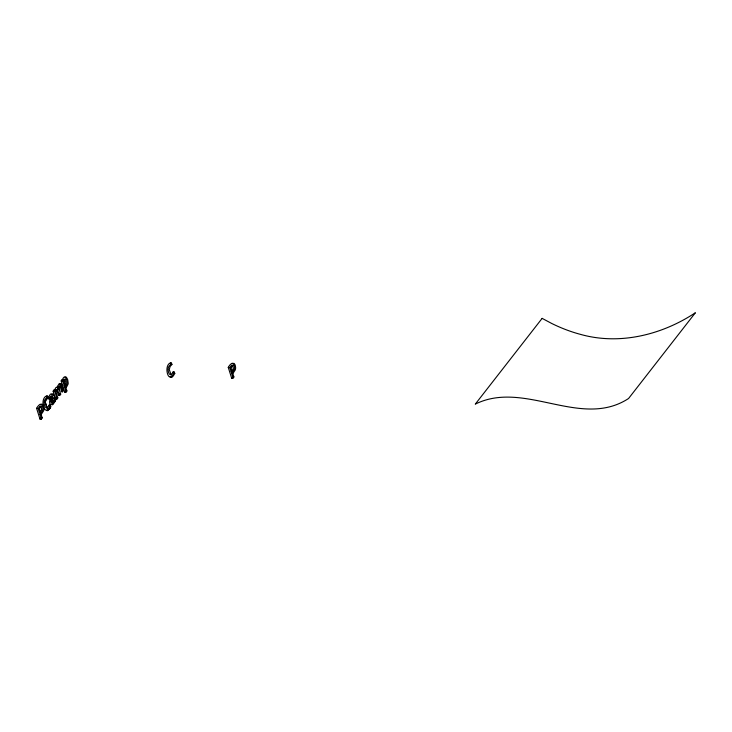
<?xml version="1.0" encoding="UTF-8"?>
<svg xmlns="http://www.w3.org/2000/svg" width="732" height="732" viewBox="0 0 732 732"><rect width="100%" height="100%" fill="white"/><g stroke="black" fill="none" stroke-linecap="round" stroke-linejoin="round"><path stroke-width="1.1" d="M55.541 390.33L54.168 389.872L55.33 390.028M54.324 390.357L55.952 387.484L57.984 387.466M56.822 387.31L59.301 383.522A2.251 1.18 -82.1 0 1 59.804 383.623L62.421 390.33L61.378 391.657L62.54 391.812L63.583 390.485C62.366 390.193 62.714 382.296 59.786 384.108M65.532 379.332A1.537 0.805 -82.1 0 0 65.194 379.396L64.846 379.725A4.648 2.434 -82.1 0 0 64.05 381.207L65.404 386.139L64.242 385.984L62.888 381.043A4.648 2.434 -82.1 0 1 63.675 379.551M42.401 410.771L40.004 414.385L41.056 417.734L39.995 419.097L41.157 419.262L42.218 417.899L41.166 414.55L43.563 410.936A3.678 1.931 -82.1 0 0 43.947 408.41L43.673 406.617A8.784 4.602 -82.1 0 0 43.398 405.729L42.529 404.348L41.221 404.375M234.066 369.861L231.669 373.466L232.73 376.815L231.66 378.188L232.822 378.343L233.892 376.98L232.831 373.631L235.228 370.017A3.678 1.931 -82.1 0 0 235.613 367.491L235.338 365.698A8.784 4.602 -82.1 0 0 235.063 364.81L234.194 363.438L232.886 363.456M56.007 391.501L57.05 389.772L55.897 391.776L57.819 397.879L56.776 399.224L55.614 399.059L53.134 391.199L54.168 389.872M48.742 398.867L49.035 398.446A50.654 26.535 -82.1 0 1 50.032 397.009L51.103 395.966L51.725 397.202C49.3 398.318 48.294 406.168 51.926 404.027A7.229 3.788 -82.1 0 0 52.658 402.893C52.585 400.733 57.553 399.855 54.607 401.612C53.948 402.417 53.646 403.808 52.741 404.586C49.383 406.086 56.95 401.676 55.522 399.233C51.194 400.331 53.162 387.777 48.321 397.705L48.742 398.867L49.904 399.032L51.807 396.369L50.197 398.601M57.553 388.015L58.77 388.253L60.71 394.164L59.676 395.49L58.514 395.335L59.548 394.008C55.037 389.076 60.17 380.301 61.378 391.657M59.859 386.148L58.716 388.18L59.429 390.092M55.614 399.059L56.657 397.723L54.845 391.336A4.41 2.315 -82.1 0 1 55.641 389.882L56.208 389.442A1.043 0.549 -82.1 0 1 56.483 389.552L58.514 395.335M58.844 387.859L59.914 386.093M52.109 398.409L52.622 400.816A7.851 4.108 -82.1 0 1 51.688 402.38L51.35 402.664A0.933 0.485 -82.1 0 1 51.103 402.637L50.645 401.246A1.135 0.595 -82.1 0 1 50.709 400.743L52.109 398.409L53.271 398.574L51.871 400.898A1.135 0.595 -82.1 0 0 51.807 401.411L52.265 402.801M49.684 406.425L50.847 406.589C51.103 409.023 45.064 411.21 47.626 410.625C49.19 409.417 51.396 407.221 50.362 405.18L49.2 405.016L49.684 406.425C44.423 418.21 39.446 398.547 46.418 396.039L47.58 396.195L47.992 397.668L45.805 400.184L45.293 402.472L47.196 408.236M169.97 376.605C171.791 379.304 173.896 374.976 174.783 373.476L174.298 372.066L173.136 371.902L173.621 373.311C168.369 385.096 163.392 365.433 170.364 362.926L171.526 363.081L171.929 364.545A20.661 10.824 -82.1 0 0 170.126 366.512L169.248 369.541L171.206 375.187M49.95 405.848L50.362 405.18L49.849 406.013M65.651 386.414L66.85 384.163A2.846 1.491 -82.1 0 0 67.051 382.992L66.603 379.871A15.948 8.354 -82.1 0 0 66.347 379.066L65.258 377.09A2.882 1.51 -82.1 0 0 64.279 376.98L63.382 377.803A5.252 2.754 -82.1 0 0 62.376 380.064L63.519 380.21M39.995 419.097L36.6 408.328C37.231 406.901 41.001 401.548 42.236 405.565A8.784 4.602 -82.1 0 1 42.511 406.452L42.785 408.246A3.678 1.931 -82.1 0 1 42.41 410.78M40.69 413.04L39.528 412.875L38.137 408.474L39.473 406.763M40.516 412.491L39.299 408.63L40.635 406.928A2.361 1.235 -82.1 0 1 41.376 406.287M65.121 377.355L65.441 377.145A2.882 1.51 -82.1 0 1 66.42 377.255L67.509 379.222A15.948 8.354 -82.1 0 1 67.765 380.036L68.213 383.156A2.846 1.491 -82.1 0 1 68.003 384.327L66.813 386.578A12.087 6.332 -82.1 0 1 65.862 387.594L66.914 390.952L65.871 392.297L64.709 392.132L61.168 380.887L62.202 379.56L63.364 379.725M39.528 412.875L41.395 410.167A1.848 0.97 -82.1 0 0 41.541 409.481L41.367 407.678A5.829 3.047 -82.1 0 0 41.111 406.901L40.763 406.333M64.709 392.132L65.752 390.797L64.7 387.438A12.087 6.332 -82.1 0 0 65.66 386.423M231.66 378.188L228.265 367.409C228.896 365.982 232.666 360.629 233.901 364.646A8.784 4.602 -82.1 0 1 234.176 365.533L234.45 367.327A3.678 1.931 -82.1 0 1 234.075 369.861M232.355 372.121L231.193 371.957L229.802 367.555L231.138 365.844A2.361 1.235 -82.1 0 1 232.474 365.25M232.181 371.572L230.964 367.72L232.3 366.009A2.361 1.235 -82.1 0 1 233.16 365.332M231.193 371.957L233.06 369.248A1.848 0.97 -82.1 0 0 233.206 368.571L233.032 366.759A5.829 3.047 -82.1 0 0 232.776 365.982L232.437 365.414M63.684 379.56L64.032 379.231A1.537 0.805 -82.1 0 1 64.37 379.167L65.422 380.841A10.349 5.426 -82.1 0 1 65.66 381.711L65.825 383.257A1.574 0.824 -82.1 0 1 65.67 384.053L65.121 385.023A9.123 4.776 -82.1 0 1 64.242 385.984M51.789 394.411C54.223 392.443 55.888 401.301 54.873 399.05M170.968 363.557L171.526 363.081M59.887 384.016L61.122 383.907L62.247 386.276M51.89 394.328L52.878 394.045L53.747 395.463M229.802 367.555L230.964 367.72M228.265 367.409L229.427 367.574M173.136 371.902A22.738 11.913 -82.1 0 1 171.471 374.381C168.525 376.532 167.042 368.306 168.964 366.348A20.661 10.824 -82.1 0 1 170.766 364.39L171.929 364.545M231.669 373.466L232.831 373.631M232.73 376.815L233.892 376.98M173.621 373.311L174.783 373.476M61.168 380.887L62.33 381.052M62.778 381.345L63.94 381.5M64.7 387.438L65.862 387.603M62.421 390.33L63.583 390.485M65.752 390.797L66.914 390.952M53.134 391.199L54.296 391.364M54.735 391.62L55.897 391.776M59.548 394.008L60.71 394.164M56.657 397.723L57.819 397.879M51.725 397.202L52.887 397.357M49.2 405.016A22.738 11.913 -82.1 0 1 47.525 407.495C44.579 409.646 43.097 401.42 45.018 399.462A20.661 10.824 -82.1 0 1 46.83 397.503L47.992 397.668L45.805 400.184L45.283 402.298L47.26 408.3M48.321 397.705L49.483 397.869L49.904 399.032M52.768 400.505L53.784 400.98A7.851 4.108 -82.1 0 1 53.088 402.207M53.29 401.465L54.452 401.63M36.6 408.328L37.762 408.493M38.137 408.474L39.299 408.63M40.004 414.385L41.166 414.55M41.056 417.734L42.218 417.899M232.611 377.675L232.822 378.343M62.202 379.56L62.357 380.045M65.651 391.593L65.871 392.297M62.22 390.778L62.54 391.812M59.356 394.484L59.676 395.49M56.465 398.235L56.776 399.224M40.946 418.585L41.157 419.262M54.36 399.068L54.744 400.413M170.364 362.926L170.766 364.39M46.418 396.039L46.83 397.503M39.491 406.809A2.361 1.235 -82.1 0 1 40.809 406.168M174.298 372.066A22.738 11.913 -82.1 0 1 173.685 373.055M542.128 318.374L475.297 404.128C524.505 379.67 580.988 429.51 628.568 398.501L695.4 312.738C662.021 334.853 619.601 345.44 580.394 334.35A117.889 74.389 37.9 0 1 551.69 323.452L542.128 318.374M47.159 396.552L47.58 396.195L47.159 396.552"/></g></svg>
